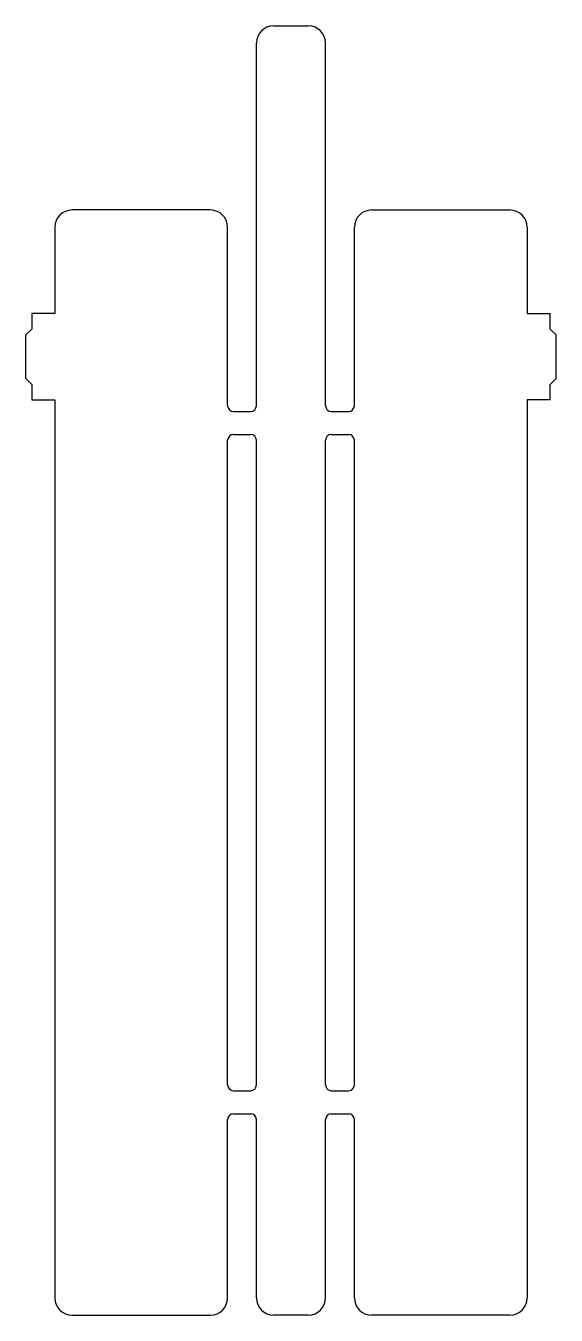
# Model space of a CAD drawing. Header units: millimetres. Extents: x 0 to 92, y 0 to 224.
import ezdxf

# ---------------------------------------------------------------- set-up
doc = ezdxf.new("R2010")
doc.units = ezdxf.units.MM
doc.layers.get('0').update_dxf_attribs({"linetype": 'CONTINUOUS'})

msp = doc.modelspace()

# ---------------------------------------------------------------- linework, layer by layer
for p, q in [((43.05, 224), (49.05, 224)), ((43.05, 224), (49.05, 224)), ((40.05, 158), (40.05, 221)), ((40.05, 158), (40.05, 221)), ((52.05, 158), (52.05, 221)), ((52.05, 158), (52.05, 221)), ((32.05, 192), (8.05, 192)), ((60.05, 192), (84.05, 192)), ((60.05, 192), (84.05, 192)), ((5.05, 189), (5.05, 174)), ((35.05, 158), (35.05, 189)), ((57.05, 158), (57.05, 189)), ((57.05, 158), (57.05, 189)), ((87.05, 189), (87.05, 174)), ((87.05, 189), (87.05, 174)), ((1.05, 174), (1.05, 171.3)), ((5.05, 174), (1.05, 174)), ((87.05, 174), (91.05, 174)), ((87.05, 174), (91.05, 174)), ((91.05, 171.3), (91.05, 174)), ((91.05, 171.3), (91.05, 174)), ((1.05, 171.3), (0, 170.3)), ((0, 162.7), (0, 170.3)), ((91.05, 171.3), (92.1, 170.3)), ((91.05, 171.3), (92.1, 170.3)), ((92.1, 162.7), (92.1, 170.3)), ((92.1, 162.7), (92.1, 170.3)), ((1.05, 161.7), (0, 162.7)), ((1.05, 161.7), (1.05, 159)), ((91.05, 161.7), (92.1, 162.7)), ((91.05, 161.7), (92.1, 162.7)), ((91.05, 159), (91.05, 161.7)), ((91.05, 159), (91.05, 161.7)), ((1.05, 159), (5.05, 159)), ((5.05, 159), (5.05, 3)), ((36.05, 157), (39.05, 157)), ((36.05, 157), (39.05, 157)), ((53.05, 157), (56.05, 157)), ((53.05, 157), (56.05, 157)), ((87.05, 159), (87.05, 58.54)), ((91.05, 159), (87.05, 159)), ((91.05, 159), (87.05, 159)), ((87.05, 159), (87.05, 58.54)), ((36.05, 153), (39.05, 153)), ((53.05, 153), (56.05, 153)), ((35.05, 40), (35.05, 152)), ((40.05, 40), (40.05, 152)), ((52.05, 40), (52.05, 152)), ((57.05, 40), (57.05, 152)), ((87.05, 58.54), (87.05, 47.54)), ((87.05, 47.54), (87.05, 3)), ((87.05, 47.54), (87.05, 3)), ((36.05, 39), (39.05, 39)), ((53.05, 39), (56.05, 39)), ((35.05, 3), (35.05, 34)), ((35.05, 3), (35.05, 34)), ((36.05, 35), (39.05, 35)), ((36.05, 35), (39.05, 35)), ((40.05, 3), (40.05, 34)), ((40.05, 3), (40.05, 34)), ((52.05, 3), (52.05, 34)), ((52.05, 3), (52.05, 34)), ((53.05, 35), (56.05, 35)), ((53.05, 35), (56.05, 35)), ((57.05, 3), (57.05, 34)), ((57.05, 3), (57.05, 34)), ((8.05, 0), (32.05, 0)), ((8.05, 0), (32.05, 0)), ((84.05, 0), (60.05, 0)), ((84.05, 0), (60.05, 0)), ((49.05, 0), (43.05, 0)), ((49.05, 0), (43.05, 0))]:
    msp.add_line(p, q)
for centre, radius, start, end in [((43.05, 221), 3, 90, 180), ((43.05, 221), 3, 90, 180), ((49.05, 221), 3, 0, 90), ((49.05, 221), 3, 0, 90), ((8.05, 189), 3, 90, 180), ((32.05, 189), 3, 0, 90), ((60.05, 189), 3, 90, 180), ((60.05, 189), 3, 90, 180), ((84.05, 189), 3, 0, 90), ((84.05, 189), 3, 0, 90), ((36.05, 158), 1, 180, 270), ((36.05, 158), 1, 180, 270), ((39.05, 158), 1, -90, 0), ((39.05, 158), 1, -90, 0), ((53.05, 158), 1, 180, 270), ((53.05, 158), 1, 180, 270), ((56.05, 158), 1, -90, 0), ((56.05, 158), 1, -90, 0), ((36.05, 152), 1, 90, 180), ((39.05, 152), 1, 0, 90), ((53.05, 152), 1, 90, 180), ((56.05, 152), 1, 0, 90), ((36.05, 40), 1, 180, 270), ((39.05, 40), 1, 270, 360), ((53.05, 40), 1, 180, 270), ((56.05, 40), 1, -90, 0), ((36.05, 34), 1, 90, 180), ((36.05, 34), 1, 90, 180), ((39.05, 34), 1, 0, 90), ((39.05, 34), 1, 0, 90), ((53.05, 34), 1, 90, 180), ((53.05, 34), 1, 90, 180), ((56.05, 34), 1, 0, 90), ((56.05, 34), 1, 0, 90), ((8.05, 3), 3, 180, 270), ((8.05, 3), 3, 180, 270), ((32.05, 3), 3, -90, 0), ((32.05, 3), 3, -90, 0), ((43.05, 3), 3, 180, 270), ((43.05, 3), 3, 180, 270), ((49.05, 3), 3, -90, 0), ((49.05, 3), 3, -90, 0), ((60.05, 3), 3, 180, 270), ((60.05, 3), 3, 180, 270), ((84.05, 3), 3, 270, 360), ((84.05, 3), 3, 270, 360)]:
    msp.add_arc(centre, radius, start, end)

doc.saveas('drawing.dxf')
